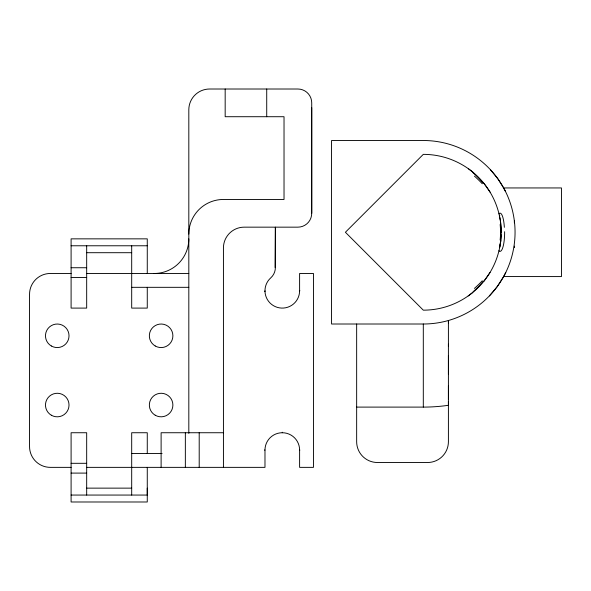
<?xml version="1.0" encoding="UTF-8"?>
<svg xmlns="http://www.w3.org/2000/svg" width="591" height="591" viewBox="0 0 591 591"><rect width="100%" height="100%" fill="white"/><g stroke="black" fill="none" stroke-linecap="round" stroke-linejoin="round"><path stroke-width="0.89" d="M147.27 488.136L147.27 495.059L71.097 495.059M223.435 467.363L223.435 247.932A20.774 20.774 0 0 1 244.209 227.158L297.879 227.158A13.852 13.852 0 0 0 311.723 213.314L311.723 107.643M448.406 399.605L448.406 385.96M448.406 374.199L448.406 355.605M448.406 346.489L448.406 344.191M448.406 323.114L448.406 320.787M501.161 234.819L500.592 242M500.673 241.387L500.355 243.736M500.245 244.46L499.787 247.068M505.756 272.51L503.702 276.47M490.419 169.698L497.629 178.467L503.643 187.945L561.45 187.945L561.45 276.581L503.65 276.558L497.053 286.842L489.378 295.921M490.042 272.444L483.866 281.264M472.815 292.412L468.19 295.936M264.517 291.548L264.997 291.526L264.982 290.831M71.097 245.775L147.27 245.775M86.678 252.704L131.69 252.704M275.103 267.56L275.369 227.158L275.369 267.56A13.852 13.852 0 0 1 270.752 277.881A17.309 17.309 0 0 0 275.229 306.589A17.309 17.309 0 0 0 299.607 290.787L299.873 290.787M71.097 267.738L86.678 267.738M71.097 273.478L50.324 273.478A20.774 20.774 0 0 0 29.55 294.252L29.55 446.589A20.774 20.774 0 0 0 50.324 467.363L71.097 467.363M86.678 273.478L188.817 273.478M71.097 277.534L86.678 277.534M131.69 287.322L188.817 287.322M423.304 324.008L331.558 324.008L331.558 140.51L423.304 140.51A91.753 91.753 0 0 1 515.057 232.263A91.753 91.753 0 0 1 423.304 324.008L423.304 407.103L356.654 407.103M223.435 432.738L161.114 432.738L161.114 467.363M264.495 450.054L264.982 450.054A17.309 17.309 0 0 1 282.299 432.738L282.299 432.25M282.299 432.738A17.309 17.309 0 0 1 299.607 450.054L299.873 450.054M131.69 453.511L162.097 453.511M71.097 463.307L86.678 463.307M86.678 467.363L264.982 467.363L264.982 450.054M71.097 473.096L86.678 473.096M86.678 488.136L131.69 488.136M468.331 168.694L472.815 172.114M483.866 183.262L490.057 192.097M503.65 187.96L505.519 191.536M499.787 217.451L500.245 220.059M500.355 220.79L500.673 223.139M500.592 222.519L501.161 229.7M501.19 230.822L501.205 232.263A77.901 77.901 0 0 1 423.304 310.164L345.403 232.263L423.304 154.362A77.901 77.901 0 0 1 501.205 232.263M448.406 320.654L448.406 441.728A20.774 20.774 0 0 1 427.633 462.502L377.427 462.502A20.774 20.774 0 0 1 356.654 441.728L356.654 324.008M448.406 401.518L448.406 405.293A174.847 174.847 0 0 1 423.304 407.103M514.362 221.012L514.362 222.807M514.362 246.129L514.362 247.622M311.723 213.314L311.723 102.864A13.852 13.852 0 0 0 297.879 89.012L209.591 89.012A20.774 20.774 0 0 0 188.817 109.786L188.817 433.292M299.607 290.787L299.607 273.478L313.459 273.478L313.459 467.363L299.607 467.363L299.607 450.054M266.718 89.012L266.718 116.715M225.171 89.012L225.171 116.715L284.027 116.715L284.027 199.463L223.435 199.463A34.625 34.625 0 0 0 188.817 234.088M199.204 432.738L199.204 467.363M185.352 432.738L185.352 467.363M147.27 273.478L147.27 238.853L71.097 238.853L71.097 308.096L86.678 308.096L86.678 245.775M147.27 287.322L147.27 308.096L131.69 308.096L131.69 245.775M147.27 453.511L147.27 432.738L131.69 432.738L131.69 495.059M147.27 467.363L147.27 501.988L71.097 501.988L71.097 432.738L86.678 432.738L86.678 495.059M483.268 281.213A21.335 4.721 -48.4 0 1 473.073 291.747M482.271 280.769A21.202 3.428 -45.3 0 1 474.418 288.43M474.418 176.096A21.202 3.428 45.3 0 1 482.271 183.757M473.073 172.779A21.335 4.721 48.4 0 1 483.268 183.306M498.885 213.839A18.919 4.425 90 0 1 504.352 227.321M504.625 231.702A18.912 4.58 -90 0 1 498.878 250.732M504.3 275.236A11.066 0.628 -58.7 0 1 504.618 274.785M504.633 189.763A11.074 0.68 58.5 0 1 504.337 189.342M500.769 240.478A18.964 0.488 -80.3 0 1 499.425 247.459M500.592 230.062A18.661 3.457 -89.1 0 1 500.149 240.035M499.402 216.904A18.964 2.815 87.9 0 1 499.75 215.109M500.149 224.484A18.661 3.457 89.1 0 1 500.592 234.464M188.817 238.853A34.625 34.625 0 0 1 154.192 273.478M51.365 345.994A11.768 11.768 0 0 0 69.021 335.799A11.768 11.768 0 0 0 51.365 325.604A11.768 11.768 0 0 0 51.365 345.994M51.365 415.237A11.768 11.768 0 0 0 69.021 405.042A11.768 11.768 0 0 0 51.365 394.847A11.768 11.768 0 0 0 51.365 415.237M155.234 415.237A11.768 11.768 0 0 0 172.89 405.042A11.768 11.768 0 0 0 155.234 394.847A11.768 11.768 0 0 0 155.234 415.237M155.234 345.994A11.768 11.768 0 0 0 172.89 335.799A11.768 11.768 0 0 0 155.234 325.604A11.768 11.768 0 0 0 155.234 345.994"/></g></svg>
